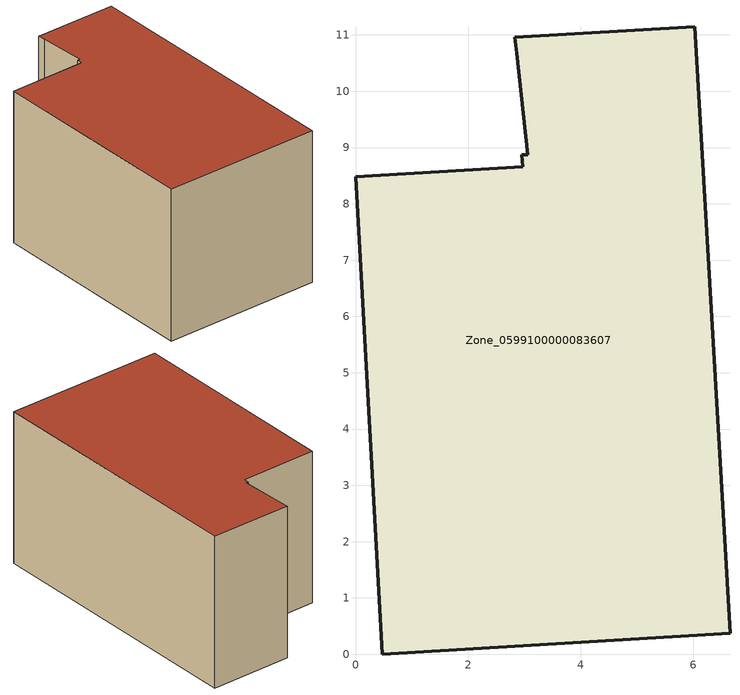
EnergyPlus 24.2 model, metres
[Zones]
Zone_0599100000083607
 floor ground (C_G): 6.65,0.37 0.47,0 0,8.48 2.97,8.66 2.95,8.87 3.06,8.87 2.87,10.68 2.83,10.96 6.02,11.15 z0
 wall outside (C_F): 0.47,0 6.65,0.37 6.02,11.15 2.83,10.96 2.87,10.68 3.06,8.87 2.95,8.87 2.97,8.66 0,8.48 0.47,0 z0:5.98
 roof outside (C_R): 2.83,10.96 2.87,10.68 3.06,8.87 2.95,8.87 2.97,8.66 0,8.48 0.47,0 6.65,0.37 6.02,11.15 z5.98
[BUILDING]
Pand.0599100000083607: North Axis=0; Terrain=City; Loads Convergence Tolerance Value=0.04; Temperature Convergence Tolerance Value=0.4; Solar Distribution=FullExterior; Maximum Number of Warmup Days=25; Minimum Number of Warmup Days=1
[Site:Location]
Rotterdam.The.Hague.AP_ZH_NLD Design_Conditions: Latitude=51.96; Longitude=4.45; Time Zone=1; Elevation=-4.5
[SITE:GROUNDTEMPERATURE:BUILDINGSURFACE]
18, 18, 18, 18, 18, 18, 18, 18, 18, 18, 18, 18
[MATERIAL] Thermal Absorptance=0.9; Solar Absorptance=0.7; Visible Absorptance=0.7
Name | Roughness | Thickness | Conductivity | Density | Specific Heat
G.TI.1946-1964 | MediumSmooth | 0.15 | 1 | 540 | 1210
F.TI.1946-1964 | Rough | 0.3 | 0.857143 | 1920 | 840
R.TI.1946-1964 | MediumRough | 0.2 | 0.277778 | 1500 | 1000
[CONSTRUCTION]
C_G: G.TI.1946-1964
C_F: F.TI.1946-1964
C_R: R.TI.1946-1964
[ZONE]
Zone_0599100000083607: Type=1; Multiplier=1; Ceiling Height=Autocalculate; Volume=Autocalculate; Floor Area=autocalculate; Part of Total Floor Area=Yes
[ZONEINFILTRATION:DESIGNFLOWRATE]
Infil_Zone_0599100000083607: Zone or ZoneList or Space or SpaceList=Zone_0599100000083607; Schedule=AlwaysOn; Design Flow Rate Calculation Method=Flow/Area; Flow Rate per Floor Area=0.003; Constant Term Coefficient=1; Temperature Term Coefficient=0; Velocity Term Coefficient=0; Velocity Squared Term Coefficient=0
[HVACTEMPLATE:ZONE:IDEALLOADSAIRSYSTEM]
Zone_0599100000083607: Maximum Heating Supply Air Temperature=50; Minimum Cooling Supply Air Temperature=13; Maximum Heating Supply Air Humidity Ratio=0.0156; Minimum Cooling Supply Air Humidity Ratio=0.0077; Heating Limit=NoLimit; Cooling Limit=NoLimit; Dehumidification Control Type=ConstantSensibleHeatRatio; Cooling Sensible Heat Ratio=0.7; Dehumidification Setpoint=60; Humidification Control Type=None; Humidification Setpoint=30; Outdoor Air Method=None; Outdoor Air Flow Rate per Person=0.00944; Outdoor Air Flow Rate per Zone Floor Area=0; Outdoor Air Flow Rate per Zone=0; Demand Controlled Ventilation Type=None; Outdoor Air Economizer Type=NoEconomizer; Heat Recovery Type=None; Sensible Heat Recovery Effectiveness=0.7; Latent Heat Recovery Effectiveness=0.65
[ZONECONTROL:THERMOSTAT]
ThermostatControl_Zone_0599100000083607: Zone or ZoneList=Zone_0599100000083607; Control Type Schedule=DualSetpointControlType; Control 1=Thermostat_Zone_0599100000083607; Temperature Difference Between Cutout And Setpoint=0
[THERMOSTATSETPOINT:DUALSETPOINT]
Thermostat_Zone_0599100000083607: Heating Setpoint Temperature Schedule=HeatingSetpoint_Zone_0599100000083607; Cooling Setpoint Temperature Schedule=CoolingSetpoint_Zone_0599100000083607
[SCHEDULE:COMPACT]
HeatingSetpoint_Zone_0599100000083607: Through: 12/31, For: AllDays, Until: 24:00, 21
CoolingSetpoint_Zone_0599100000083607: Through: 12/31, For: AllDays, Until: 24:00, 24
DualSetpointControlType: Through: 12/31, For: AllDays, Until: 24:00, 4
AlwaysOn: Through: 12/31, For: AllDays, Until: 24:00, 1
